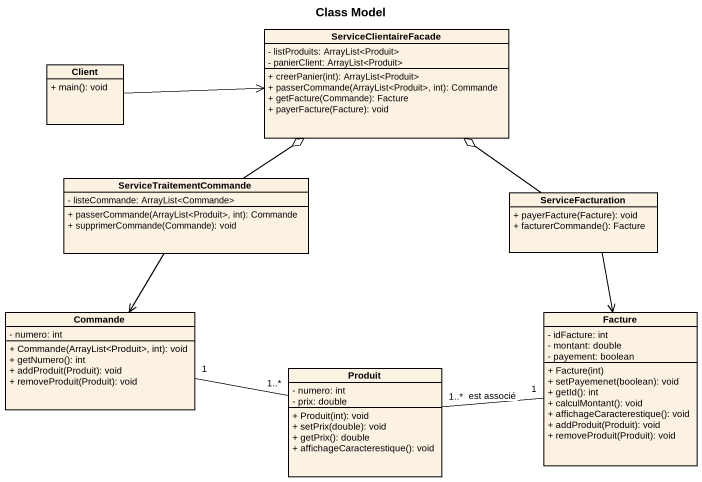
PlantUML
@startuml
title Class Model
hide circle
hide empty members
skinparam classAttributeIconSize 0
class Client {
  + main(): void
}
class ServiceClientaireFacade {
  - listProduits: ArrayList<Produit>
  - panierClient: ArrayList<Produit>
  + creerPanier(int): ArrayList<Produit>
  + passerCommande(ArrayList<Produit>, int): Commande
  + getFacture(Commande): Facture
  + payerFacture(Facture): void
}
class ServiceTraitementCommande {
  - listeCommande: ArrayList<Commande>
  + passerCommande(ArrayList<Produit>, int): Commande
  + supprimerCommande(Commande): void
}
class ServiceFacturation {
  + payerFacture(Facture): void
  + facturerCommande(): Facture
}
class Commande {
  - numero: int
  + Commande(ArrayList<Produit>, int): void
  + getNumero(): int
  + addProduit(Produit): void
  + removeProduit(Produit): void
}
class Facture {
  - idFacture: int
  - montant: double
  - payement: boolean
  + Facture(int)
  + setPayemenet(boolean): void
  + getId(): int
  + calculMontant(): void
  + affichageCaracterestique(): void
  + addProduit(Produit): void
  + removeProduit(Produit): void
}
class Produit {
  - numero: int
  - prix: double
  + Produit(int): void
  + setPrix(double): void
  + getPrix(): double
  + affichageCaracterestique(): void
}
Client -right-> ServiceClientaireFacade
ServiceTraitementCommande -up-o ServiceClientaireFacade
ServiceTraitementCommande --> Commande
ServiceFacturation -up-o ServiceClientaireFacade
ServiceFacturation --> Facture
Commande "1" -right- "1..*" Produit
Produit "1..*" -right- "1" Facture : est associé
@enduml
